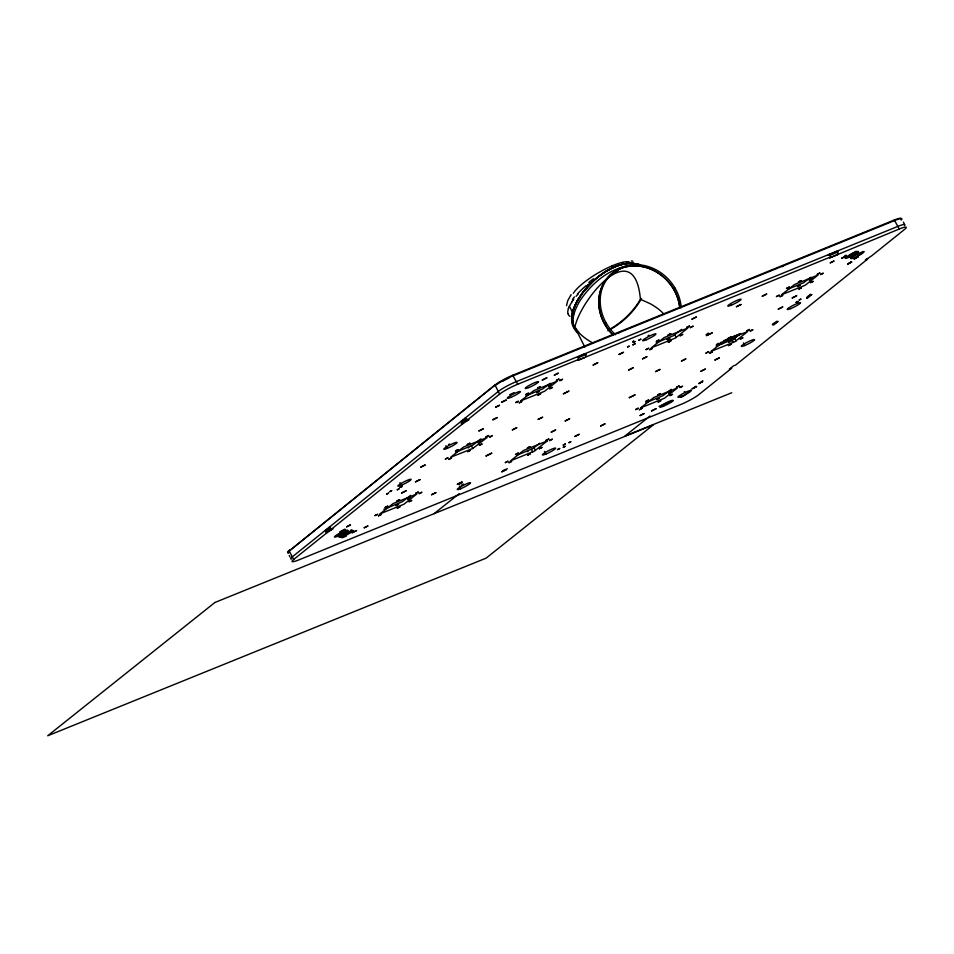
<?xml version="1.0" encoding="UTF-8"?>
<svg xmlns="http://www.w3.org/2000/svg" width="954" height="954" viewBox="0 0 954 954"><rect width="100%" height="100%" fill="white"/><g stroke="black" fill="none" stroke-linecap="round" stroke-linejoin="round"><path stroke-width="1.43" d="M547.036 441.106L534.312 451.17L510.569 460.818L523.436 450.538L547.071 440.998M640.861 407.752L653.776 397.52L677.4 387.968L664.497 398.223L640.897 407.787M711.219 351.263L724.134 341.031L747.757 331.479L734.854 341.735L711.255 351.299M571.72 316.966L571.601 319.399M571.744 316.692L572.817 311.266M627.482 266.059C607.376 269.636 590.681 284.411 579.746 301.118C574.427 310.181 568.906 323.489 577.039 332.612M566.545 305.626L567.725 300.713L571.148 294.643M573.02 312.149L572.782 313.282L569.371 306.007M900.862 218.86A14.179 1.872 -26.9 0 0 894.303 220.016L512.703 375.268A14.179 1.872 -26.9 0 0 495.531 384.641L289.277 550.935A14.93 1.98 -26.9 0 0 288.74 553.117M495.531 384.641L289.277 550.935L293.617 559.509A14.93 1.98 -26.9 0 0 299.031 559.819L680.619 404.568A14.93 1.98 -26.9 0 0 698.698 394.706L731.742 368.172L729.393 369.126L733.352 365.954L735.701 365L867.699 259.011L865.35 259.965L871.67 255.839L904.702 229.306A14.93 1.98 -26.9 0 0 899.3 228.996L829.491 257.902L830.755 256.876L829.42 254.241M572.877 311.052L573.855 308.154M346.636 526.811L350.488 524.867L346.648 526.846M698.877 383.508L702.728 381.552L698.912 383.556M847.832 263.912L851.683 261.968M851.683 262.028L847.867 263.96M574.058 308.488L574.904 306.186M568.369 308.392L569.097 306.58M573.926 307.927L575.226 304.851M584.838 347.089L574.857 327.294C580.366 299.425 634.66 233.849 640.42 299.306C633.528 311.159 623.403 321.057 611.681 328.14A39.46 19.426 -39.3 0 1 609.093 329.607M575.334 304.624L576.955 301.404M641.517 298.495C633.802 312.208 621.841 323.621 607.841 330.764M577.075 301.178L579.042 297.863M378.499 515.792L381.266 514.397L378.547 515.852M385.13 507.445L387.896 506.049L385.177 507.504M396.876 501.029L399.643 499.634L396.924 501.1M395.946 505.513L398.712 504.117L395.97 505.572M407.692 499.097L410.47 497.702L407.74 499.157M419.176 493.6L421.942 492.192L419.223 493.659M448.857 459.303L451.624 457.908L448.905 459.363M455.487 450.956L458.254 449.561L455.535 451.015M467.233 444.54L470 443.145L467.281 444.612M478.049 442.608L480.828 441.213L478.097 442.668M489.533 437.099L492.3 435.704L489.581 437.171M519.214 402.815L521.981 401.419L519.262 402.874M525.845 394.467L528.611 393.072L525.892 394.527M537.591 388.051L540.358 386.656L537.639 388.111M536.661 392.535L539.427 391.128L536.685 392.583M548.407 386.12L551.185 384.724L548.455 386.179M505.31 462.571L508.088 461.164L505.393 462.63M511.559 461.509L508.84 462.75L511.594 461.366M518.237 453.102L515.506 454.486L518.225 453.031M559.891 380.61L562.657 379.215L559.938 380.682M529.995 446.675L527.252 448.07L529.971 446.615M527.61 455.13L530.376 453.722L527.657 455.189M539.368 448.714L542.134 447.319L539.439 448.774M545.998 440.366L548.788 439.031M549.504 440.569L552.271 439.174M552.283 439.257L549.587 440.629M646.025 349.581L648.803 348.186L646.108 349.653M652.274 348.532L649.555 349.772L652.309 348.389M658.952 340.125L656.221 341.508L658.94 340.041M670.71 333.685L667.967 335.092L670.698 333.638M669.72 338.241L667.001 339.481L669.756 338.11M668.325 342.152L671.091 340.745L668.372 342.212M635.638 409.54L638.417 408.145L635.662 409.6M680.083 335.736L682.849 334.341L680.154 335.796M686.713 327.389L689.504 326.041M641.947 408.407L639.204 409.803L641.923 408.348M648.565 400.084L645.81 401.455L648.553 400M690.219 327.592L692.986 326.196M692.998 326.268L690.302 327.651M660.311 393.668L657.58 395.051L660.311 393.585M659.381 398.14L656.65 399.523L659.369 398.068M660.728 400.763L657.986 402.159L660.705 400.704M671.127 391.736L668.432 393.108L671.127 391.653M672.427 394.431L669.708 395.66L672.463 394.288M679.105 386.024L676.374 387.407L679.093 385.941M706.008 353.052L708.774 351.656L706.02 353.111M712.304 351.919L709.561 353.314L712.28 351.859M718.922 343.595L716.263 344.966L718.911 343.512M730.669 337.179L727.938 338.563L730.669 337.096M731.086 344.275L728.343 345.67L731.062 344.215M742.784 337.943L740.065 339.171L742.82 337.799M749.462 329.535L746.732 330.919L749.45 329.452M779.132 295.239L776.377 296.622L779.132 295.168M782.602 295.501L779.871 296.766L782.662 295.43M801.026 280.691L798.295 282.074L801.026 280.607M800.096 285.163L797.365 286.546L800.072 285.186M801.432 287.81L798.701 289.181L801.432 287.726M811.842 278.747L809.147 280.13L811.842 278.675M813.142 281.454L810.423 282.682L813.178 281.311M819.82 273.047L817.089 274.43L819.808 272.963M578.386 299.091L584.337 290.421M579.197 297.6L581.451 294.273M571.756 301.929L572.841 300.391M573.819 292.532L573.771 292.604A35.632 8.801 -30.3 0 0 573.306 293.307M581.63 294.035L583.609 291.364M574.415 291.709L574.535 291.566A35.775 8.836 -30.3 0 1 576.788 288.967L578.172 287.571A35.632 8.801 -30.3 0 1 581.415 284.626M391.677 490.678L389.554 491.763L391.641 490.618M548.777 439.055L546.07 440.426M633.766 341.198L632.955 341.735M632.943 344.835L635.09 343.75M635.102 343.834L632.979 344.895M638.655 340.256L640.802 339.171M640.802 339.254L638.703 340.316M557.506 449.584L559.652 448.499M559.652 448.583L557.553 449.644M563.206 445.005L565.352 443.92M565.364 444.004L563.289 445.065M689.492 326.065L686.785 327.449M806.774 298.197L808.801 297.052L806.702 298.197M583.192 291.96L588.201 286.069M576.073 296.336L578.362 293.796M587.449 286.892L587.95 286.343M350.881 529.971L351.823 529.935M386.668 494.017L388.457 493.123M388.469 493.218L386.728 494.1M397.234 489.724L399.022 488.818M399.034 488.913L397.317 489.796M633.253 342.426L635.042 341.52M634.994 341.663L633.277 342.498M563.254 447.211L565.042 446.317M565.054 446.412L563.313 447.295M568.966 442.632L570.754 441.738M570.754 441.833L569.013 442.704M799.273 299.926L801.062 299.019L799.333 299.997M809.839 295.621L811.627 294.714M811.639 294.81L809.922 295.692M588.308 285.962L590.264 283.946A44.957 22.002 -39.3 0 1 593.889 280.583M615.402 272.808L619.969 268.73M604.967 324.467L606.339 323.251M673.798 289.515L675.17 288.299M594.068 280.357L597.168 277.721A42.632 20.881 -39.3 0 1 600.996 274.835L601.235 274.621M777.319 321.915L773.014 323.895L777.236 321.975M595.213 279.152L596.608 277.984M581.69 284.399L583.18 283.159A35.048 8.658 -30.3 0 1 585.434 281.394L587.437 279.904A34.809 8.598 -30.3 0 1 592.267 276.565L594.807 274.943A33.962 8.383 -30.3 0 1 597.729 273.166L600.364 271.651A33.497 8.264 -30.3 0 1 603.56 269.91L606.243 268.551A32.806 8.097 -30.3 0 1 616.403 264.163L617.429 263.805M596.906 277.745L599.017 276.1M330.644 527.002L325.326 530.341L326.662 532.976L293.617 559.509M465.612 418.639L461.283 421.179L462.63 423.814L330.621 529.804L329.285 527.157M326.006 532.117L330.644 528.397M461.223 423.552L467.031 418.901M465.242 417.995L466.589 420.642L499.622 394.109A14.93 1.98 -26.9 0 1 517.712 384.247L578.911 359.348L577.564 356.713M578.911 359.348L577.635 360.362L830.755 256.876M410.602 495.353L402.349 501.709L383.878 509.317M480.959 438.864L472.707 445.22L455.559 452.291M550.184 383.293L542.921 388.815L525.916 395.791M516.853 455.213L532.678 448.69L539.797 443.24M656.245 342.772L673.405 335.713L681.657 329.345M676.147 337.477L687.798 328.033L664.163 337.561L651.308 347.84L675.027 338.193L676.147 337.477L674.812 334.842M705.984 334.914L708.309 333.053M721.224 344.072L727.246 339.242L723.526 340.745M722.405 343.595L728.427 338.765L739.577 334.222M733.399 342.426L732.064 339.791L740.59 333.459M671.27 389.304L663.018 395.66L645.858 402.731M733.519 339.099L740.483 333.733M810.84 277.244L803.733 282.682L787.897 289.205M691.245 389.995L685.449 394.646A5.974 0.787 -26.9 0 1 680.906 397.365M693.558 388.135L695.883 386.275M699.354 383.484L702.824 380.706M772.323 324.897L776.961 321.176M807.072 297.004L810.554 294.214M847.617 264.449L851.087 261.658M854.617 258.892L858.361 256.721L853.83 259.011L863.835 251.439M773.599 325.04L778.202 321.343M806.989 298.232L811.592 294.536M434.094 513.681L459.208 493.647M649.996 416.027L624.894 436.061L731.766 392.738M590.311 282.921L587.533 285.186A43.86 14.322 -34.5 0 0 586.662 285.95A43.24 4.746 -27.2 0 1 589.405 284.399A1.741 1.669 -84.4 0 0 590.049 283.779M734.699 338.372L736.118 340.948M601.282 274.585L604.323 272.51A41.07 20.129 -39.3 0 1 608.127 270.22L611.311 268.491A40.39 19.796 -39.3 0 1 614.889 266.846A40.497 19.879 -39.3 0 1 621.459 264.508M603.965 272.641L601.962 273.977A39.794 19.521 -39.1 0 0 599.291 275.825M716.883 344.346L718.732 343.333M573.867 325.958L572.46 321.558A52.685 25.949 -39.3 0 1 575.632 304.612L582.393 293.212L594.664 279.868A40.128 19.76 -39.3 0 1 604.442 272.522L608.664 269.899M608.425 270.137L609.379 269.624A40.7 20.046 -39.3 0 1 632.74 263.602L633.873 263.59M527.443 451.695L528.051 451.409M728.439 342.033L729.345 341.651M632.991 341.365L633.754 341.115M468.175 447.891L468.879 447.641M732.469 337.68L727.663 340.602L734.33 337.239L732.684 337.597M472.743 448.475L487.1 437.528L463.465 447.08L450.562 457.288L472.743 448.475L471.407 445.84M577.528 357.225L584.909 353.719L586.245 356.355M828.155 255.255L836.765 251.26L838.101 253.895M577.957 357.81L586.221 354.435M830.04 255.243L838.304 251.88M579.221 359.801L584.707 357.571M830.04 257.759L838.244 254.42M466.589 420.642L468.939 419.688L462.63 423.814M730.299 337.752L738.968 334.222M716.967 345.241L721.999 342.259L720.759 342.45M716.215 346.242L733.674 339.004M728.522 342.236L732.624 340.566M330.621 529.804L332.97 528.85L326.662 532.976M338.36 536.863L353.469 530.722M659.083 406.38L672.749 400.823M503.283 470.394L507.397 468.724M342.188 537.817L346.326 536.136M667.633 339.409L669.064 342.009M621.662 264.449L624.56 263.781A41.654 20.416 -39.2 0 1 627.923 263.316L630.832 263.185A43.586 21.37 -39.2 0 1 633.909 263.459M622.103 264.449L623.737 264.067M622.664 262.314L621.758 262.529A33.605 8.3 -30.3 0 0 617.787 263.686M627.219 263.531L626.384 263.626A40.366 19.676 -39.2 0 0 624.035 264.019M627.35 263.519L628.173 263.459M628.447 263.435L630.224 263.411M626.826 261.73L625.395 261.837A33.891 8.371 -30.3 0 0 622.962 262.243M632.407 263.554L638.989 265.725M630.475 263.411L631.214 263.447M634.577 263.65L637.475 264.234A43.252 5.14 -25 0 0 636.282 264.389M638.977 265.069A46.138 22.622 -39.2 0 0 636.39 264.031C630.892 262.338 624.846 263.387 619.444 264.95C605.933 269.469 594.414 278.628 585.148 289.277C576.884 299.878 565.388 317.587 576.288 329.905M631.274 260.955L632.848 261.181M634.315 263.495L640.015 265.856M629.139 261.873L628.805 261.813A34.904 8.622 -30.3 0 0 627.04 261.718M640.42 299.306L649.936 303.575A86.17 45.983 -5 0 1 662.589 312.721L664.187 314.558M639.252 265.2L640.027 265.665M894.303 220.016L899.3 228.996M512.703 375.268L517.712 384.247M576.717 330.907L576.598 330.811A48.881 23.993 -39.4 0 1 574.725 328.987M575.966 328.486L575.357 327.806M577.468 331.432L575.548 328.784M574.535 328.76L573.39 327.007M574.857 327.294L579.782 333.53A86.17 45.983 -5 0 0 592.374 342.701M573.235 326.721L572.424 324.765M903.39 222.115L904.142 223.594M743.393 342.903L744.74 345.539M669.052 338.3L670.388 340.936M572.114 314.188L573.366 316.645M544.519 451.421L545.855 454.068M534.085 447.82L535.433 450.467M531.378 449.298L532.714 451.946M499.622 394.109L495.269 385.535A14.93 1.98 -26.9 0 1 513.359 375.673L894.947 220.422A14.93 1.98 -26.9 0 1 901.16 220.028M445.912 445.733L447.259 448.368M459.387 486.063L460.734 488.698M399.964 482.629L401.3 485.264M289.241 555.478L290.004 556.969M573.819 325.397L573.187 323.847M567.952 313.687L568.31 314.534A44.182 13.821 -34 0 0 569.955 316.358M572.328 324.443L571.84 322.309M573.032 323.382L572.984 323.227A51.361 25.329 -39.7 0 1 572.579 320.83M571.792 321.975L571.613 319.697M572.483 320.878L572.317 318.886M615.497 334.699A43.216 38.327 48.3 0 1 621.841 267.382A43.216 38.327 48.3 0 1 681.216 307.76M612.623 334.449A43.216 38.327 48.3 0 1 620.482 268.599A43.216 38.327 48.3 0 1 679.665 306.973M611.788 265.987A3.733 1.658 66.9 0 1 614.388 267.072M614.424 266.929A41.153 20.082 -39.1 0 1 621.865 264.389M604.24 272.284A41.082 20.117 -39.1 0 1 614.424 266.893M632.526 263.399A45.553 22.55 -39.8 0 1 638.763 265.677M638.131 263.733A45.029 15.789 -33.3 0 1 640.313 265.534M573.044 318.147A52.41 25.484 -40.9 0 1 573.759 312.864M567.892 313.246A45.148 14.024 -34.9 0 1 568.524 308.309M577.432 293.951A44.933 14.751 -34.5 0 1 585.851 285.818M572.424 299.484A45.434 14.763 -34.3 0 1 574.415 296.909M572.937 300.355A45.553 13.833 -35.5 0 1 573.819 299.174M569.61 305.9A45.279 14.012 -35.1 0 1 571.899 302.048M572.686 312.292A52.518 26.116 -39.1 0 1 573.676 308.619M574.88 305.912A51.158 25.376 -39.3 0 1 578.231 299.103M587.807 286.307A44.134 21.823 -39.4 0 1 594.521 279.701M588.833 282.324A43.335 14.811 -34.4 0 1 593.471 278.783M584.158 290.839A47.676 23.325 -39.3 0 1 587.27 287.202M613.362 335.271A43.288 38.398 48.3 0 1 620.41 268.539A43.288 38.398 48.3 0 1 679.832 307.927M463.644 484.072A7.465 0.99 -26.9 0 1 461.211 485.264M459.196 484.227A7.465 0.99 -26.9 0 1 462.451 482.462M291.387 559.068A14.93 1.98 -26.9 0 1 292.282 556.874L498.286 391.474A14.93 1.98 -26.9 0 1 516.364 381.612L897.964 226.36A14.93 1.98 -26.9 0 1 904.475 225.657M449.68 443.992A7.465 0.99 -26.9 0 1 448.702 444.469M649.042 335.212A7.465 0.99 -26.9 0 1 648.076 335.701M348.079 530.818A7.465 0.99 -26.9 0 1 338.61 534.741A7.465 0.99 -26.9 0 1 345.527 529.995M846.126 255.255A7.465 0.99 -26.9 0 1 844.862 255.636M514.027 392.595A7.465 0.99 -26.9 0 1 509.734 394.658M858.385 252.357A7.465 0.99 -26.9 0 1 849.322 256.006A7.465 0.99 -26.9 0 1 856.287 251.272M684.734 391.545A7.465 0.99 -26.9 0 1 684.256 391.796M344.943 529.088A7.465 0.99 -26.9 0 1 340.828 531.521M288.68 552.127A14.179 1.872 -26.9 0 1 289.527 550.029M782.471 266.667A7.465 0.99 -26.9 0 1 782.995 266.44M618.228 333.483A7.465 0.99 -26.9 0 1 618.633 333.328M502.77 381.147A7.465 0.99 -26.9 0 1 508.935 377.939M380.205 513.777L403.84 504.272L416.743 494.017L393.108 503.569L380.217 513.741M520.92 400.799L544.555 391.295L557.458 381.04L533.835 390.591L520.932 400.763M781.576 294.75L805.212 285.246L818.115 274.99L794.491 284.542L781.588 294.714M339.97 532.034L344.489 529.804L340.018 531.95M352.121 532.737L356.653 530.507L352.145 532.702M364.201 527.8L368.041 525.881L364.213 527.765M401.562 493.039L406.094 490.809L401.562 493.039M415.515 481.842L420.022 479.6L415.515 481.842M420.786 467.15L425.305 464.92L420.809 467.114M431.554 494.768L436.073 492.55L431.602 494.697M457.383 484.262L461.903 482.032L457.383 484.262M478.896 430.958L483.416 428.728L478.956 430.874M495.591 407.191L499.455 405.307L495.591 407.191M492.836 419.76L497.368 417.53L492.86 419.724M501.601 402.266L506.121 400.036L501.601 402.266M486.051 455.952L491.704 453.162L486.051 455.952M512.37 429.884L516.889 427.654L512.393 429.849M501.828 471.836L506.347 469.606L501.876 471.753M542.277 380.062L546.809 377.832L542.277 380.062M538.199 419.378L542.719 417.148L538.223 419.343M554.357 375.125L558.197 373.205L554.357 375.125M551.269 432.138L555.777 429.884L551.293 432.102M563.385 393.859L569.013 391.045L563.456 393.763M565.209 420.941L569.741 418.711L565.233 420.905M593.185 365L597.705 362.77L593.185 365M574.797 436.491L579.316 434.261L574.845 436.419M619.015 354.494L623.534 352.264L619.074 354.411M600.626 425.985L605.146 423.755L600.65 425.949M628.603 370.045L633.11 367.803L628.603 370.045M629.294 397.675L634.947 394.884L629.294 397.675M642.543 358.847L647.062 356.617L642.567 358.811M640.122 415.539L643.962 413.619L640.122 415.539M655.613 371.607L660.12 369.365L655.636 371.571M651.534 410.924L656.054 408.694L651.534 410.924M691.984 319.161L696.492 316.907L692.008 319.113M681.442 361.101L685.95 358.847L681.466 361.065M706.628 335.581L712.268 332.767L706.628 335.581M692.21 388.731L696.73 386.501L692.234 388.683M700.975 371.225L705.495 368.995L700.987 371.189M714.916 360.028L719.435 357.798L714.963 359.956M736.428 306.723L740.948 304.493L736.428 306.723M762.258 296.217L766.777 293.987L762.318 296.134M778.297 309.144L782.829 306.914L778.321 309.108M792.249 297.946L796.769 295.716L792.261 297.91M830.278 262.863L834.118 260.955L830.326 262.803M841.69 258.248L846.198 256.006L841.702 258.212M852.506 256.316L857.014 254.062L852.506 256.316M374.994 515.565L377.772 514.254L375.017 515.542M397.293 508.124L400.048 506.753L397.317 508.1M409.051 501.709L411.83 500.397L409.063 501.685M415.682 493.373L418.436 491.99L415.694 493.337M445.351 459.077L448.106 457.705L445.375 459.053M467.651 451.636L470.405 450.264L467.675 451.612M479.409 445.22L482.187 443.908L479.433 445.196M486.039 436.884L488.794 435.501L486.063 436.849M515.72 402.588L518.475 401.217L515.732 402.564M538.008 395.147L540.763 393.775L538.032 395.123M549.766 388.731L552.545 387.419L549.79 388.707M556.397 380.384L559.151 379.012L556.42 380.36M679.844 387.527L682.623 386.203L679.868 387.491M750.202 331.038L752.956 329.655L750.226 331.002M786.513 288.394L789.292 287.082L786.513 288.394M820.559 274.549L823.314 273.166L820.583 274.513M400.084 487.375L402.218 486.313L400.084 487.375M796.101 302.406L798.236 301.345L796.125 302.382M627.565 346.982L629.33 346.099L627.589 346.97M214.877 602.499L47.7 735.784L486.135 558.138L653.311 424.864L214.877 602.499M731.408 305.149A7.465 0.99 -26.9 0 0 741.091 299.294A7.465 0.99 -26.9 0 0 730.788 303.539A7.465 0.99 -26.9 0 0 731.408 305.149M545.998 454.009A7.465 0.99 -26.9 0 0 555.681 448.153A7.465 0.99 -26.9 0 0 545.39 452.399A7.465 0.99 -26.9 0 0 545.998 454.009M646.275 339.779A7.465 0.99 -26.9 0 0 655.97 333.936A7.465 0.99 -26.9 0 0 645.667 338.169A7.465 0.99 -26.9 0 0 646.275 339.779M460.877 488.639A7.465 0.99 -26.9 0 0 470.56 482.784A7.465 0.99 -26.9 0 0 460.257 487.029A7.465 0.99 -26.9 0 0 460.877 488.639M401.443 485.204A7.465 0.99 -26.9 0 0 411.126 479.349A7.465 0.99 -26.9 0 0 400.835 483.595A7.465 0.99 -26.9 0 0 401.443 485.204M744.883 345.479A7.465 0.99 -26.9 0 0 754.566 339.624A7.465 0.99 -26.9 0 0 744.263 343.869A7.465 0.99 -26.9 0 0 744.883 345.479M790.83 308.583A7.465 0.99 -26.9 0 0 800.525 302.728A7.465 0.99 -26.9 0 0 790.222 306.973A7.465 0.99 -26.9 0 0 790.83 308.583M447.402 448.308A7.465 0.99 -26.9 0 0 457.085 442.453A7.465 0.99 -26.9 0 0 446.782 446.699A7.465 0.99 -26.9 0 0 447.402 448.308M528.862 387.551A7.465 0.99 -26.9 0 0 538.557 381.695A7.465 0.99 -26.9 0 0 528.254 385.941A7.465 0.99 -26.9 0 0 528.862 387.551M343.464 536.41A7.465 0.99 -26.9 0 0 353.147 530.555A7.465 0.99 -26.9 0 0 342.844 534.8A7.465 0.99 -26.9 0 0 343.464 536.41M848.821 257.377A7.465 0.99 -26.9 0 0 858.505 251.534A7.465 0.99 -26.9 0 0 848.201 255.767A7.465 0.99 -26.9 0 0 848.821 257.377M663.412 406.237A7.465 0.99 -26.9 0 0 673.095 400.382A7.465 0.99 -26.9 0 0 662.803 404.627A7.465 0.99 -26.9 0 0 663.412 406.237M510.784 397.413A7.465 0.99 -26.9 0 0 520.467 391.569A7.465 0.99 -26.9 0 0 510.175 395.815A7.465 0.99 -26.9 0 0 510.784 397.413M854.224 257.687A7.465 0.99 -26.9 0 0 863.907 251.844A7.465 0.99 -26.9 0 0 853.603 256.089A7.465 0.99 -26.9 0 0 854.224 257.687M681.49 396.375A7.465 0.99 -26.9 0 0 691.185 390.52A7.465 0.99 -26.9 0 0 680.882 394.765A7.465 0.99 -26.9 0 0 681.49 396.375M338.062 536.1A7.465 0.99 -26.9 0 0 347.745 530.245A7.465 0.99 -26.9 0 0 337.442 534.49A7.465 0.99 -26.9 0 0 338.062 536.1"/></g></svg>
